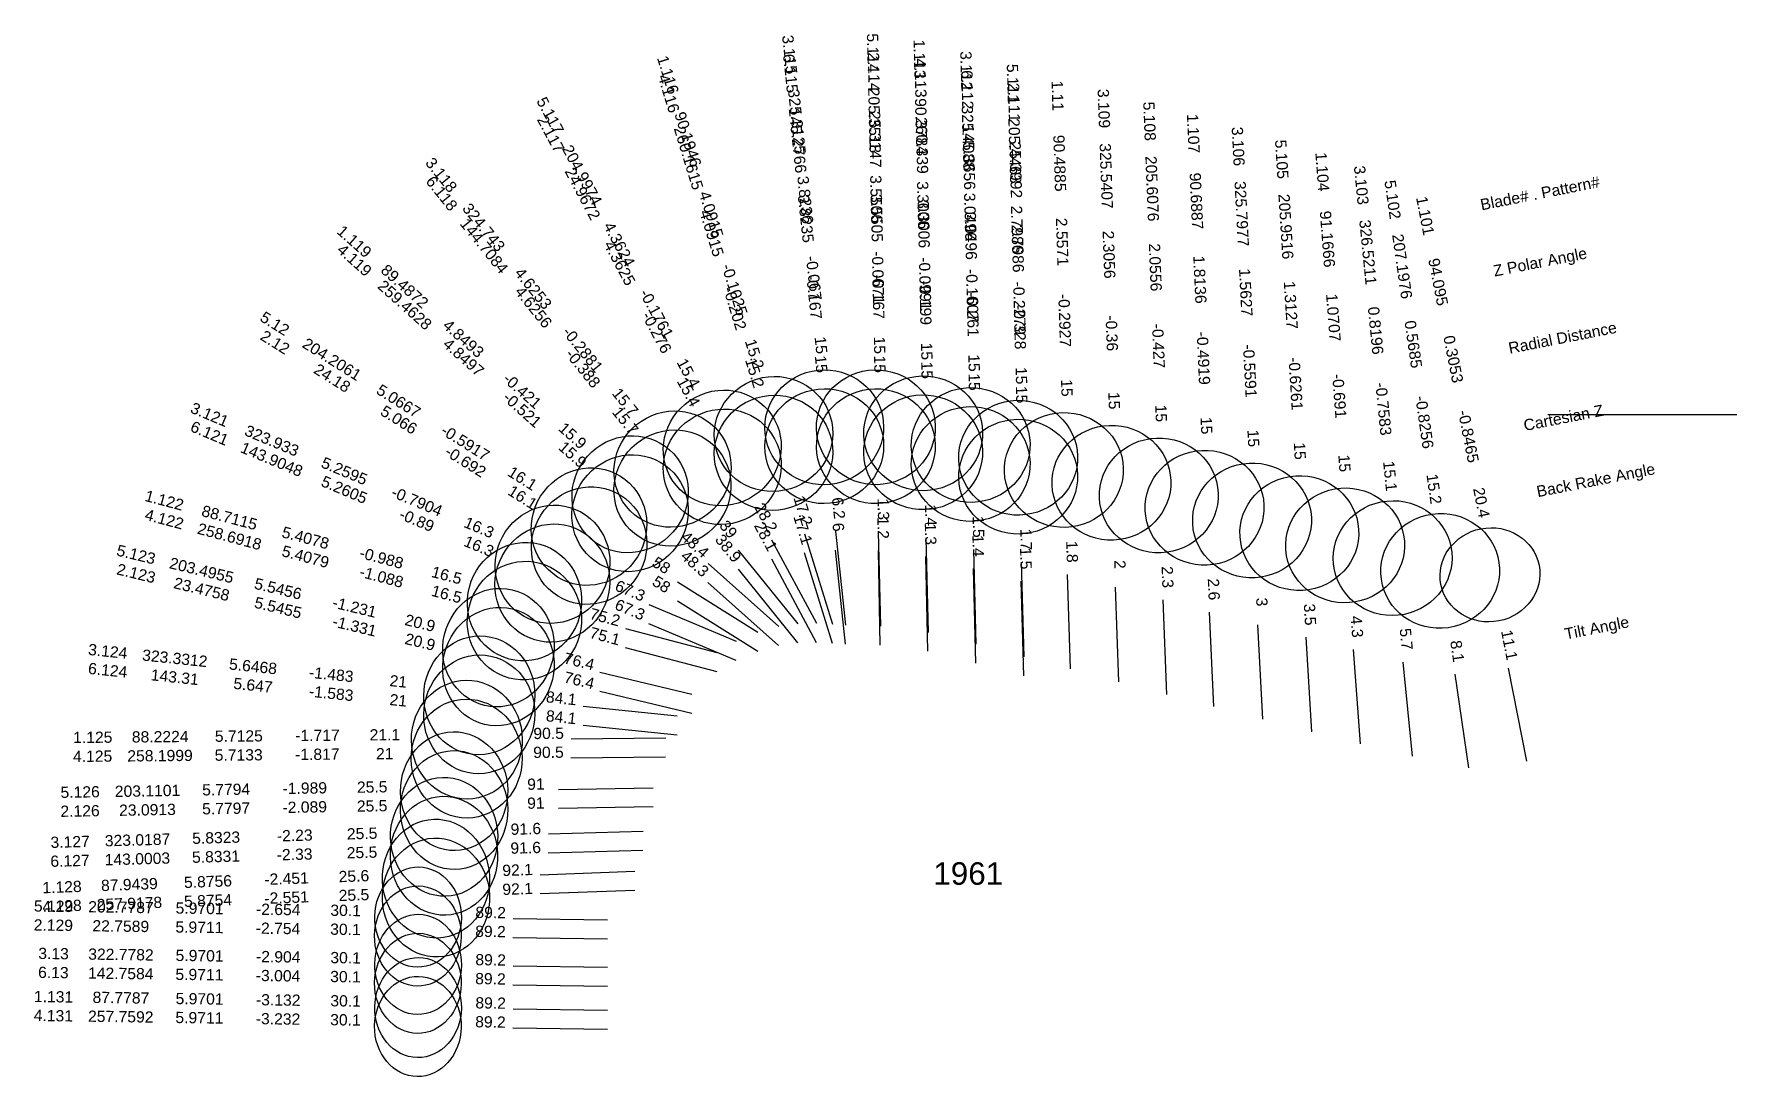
# Model space of a CAD drawing. Header units: inches. Extents: x 28 to 37, y 14.5 to 20.01.
import ezdxf
from ezdxf.enums import TextEntityAlignment as Align

# ---------------------------------------------------------------- set-up
doc = ezdxf.new("R2010")
doc.units = ezdxf.units.IN
doc.header["$MEASUREMENT"] = 0
for name, color, linetype, true_color in [('Blade_1', 30, 'Continuous', 0xff7f00), ('Blade_2', 7, 'Continuous', 0xcccc00), ('Blade_3', 7, 'Continuous', 0x00cc00), ('Blade_4', 7, 'Continuous', 0x00cccc), ('Blade_5', 7, 'Continuous', 0x0066cc), ('Blade_6', 190, 'Continuous', 0x7f00ff)]:
    doc.layers.add(name, color=color, linetype=linetype, true_color=true_color)
doc.styles.get("Standard").update_dxf_attribs({"font": 'arial.ttf'})

msp = doc.modelspace()

# ---------------------------------------------------------------- linework, layer by layer
msp.add_line((36, 18), (37, 18))
at = {"layer": 'Blade_1'}
for p, q in [((32.0719, 17.3708), (32.2202, 16.8933)), ((32.713, 17.3496), (32.7253, 16.8497)), ((31.5629, 17.2126), (31.9366, 16.8804)), ((33.4604, 17.1561), (33.4763, 16.6563)), ((34.2111, 16.9572), (34.2335, 16.4577)), ((31.1253, 16.8708), (31.6087, 16.7427)), ((34.9711, 16.7591), (35.0089, 16.2605)), ((35.7914, 16.6609), (35.8876, 16.1702)), ((30.8389, 16.2878), (31.3389, 16.2921)), ((30.6755, 15.5696), (31.1752, 15.5883)), ((30.5319, 14.8608), (31.0318, 14.8536))]:
    msp.add_line(p, q, dxfattribs=at)
for centre, major_axis, ratio in [((31.9085, 17.8975), (0.2999, 0.0931), 0.964936), ((32.6994, 17.9009), (0.3139, 0.0077), 0.965905), ((33.4429, 17.7073), (0.3138, 0.01), 0.965891), ((31.1507, 17.579), (0.2086, 0.2347), 0.961721), ((34.1864, 17.5081), (0.3137, 0.0141), 0.965856), ((34.9293, 17.309), (0.3131, 0.0238), 0.965726), ((35.6947, 17.1535), (0.2596, 0.0509), 0.937294), ((30.5922, 17.012), (0.0804, 0.3035), 0.958972), ((30.2875, 16.283), (-0.0027, 0.314), 0.93326), ((30.1244, 15.549), (-0.0117, 0.3138), 0.902061), ((30.0299, 14.868), (0.0038, 0.2645), 0.865001)]:
    msp.add_ellipse(centre, major_axis=major_axis, ratio=ratio, dxfattribs=at)
at = {"layer": 'Blade_2'}
for p, q in [((32.4608, 17.2816), (32.471, 16.7817)), ((31.8976, 17.2377), (32.1333, 16.7967)), ((33.2158, 17.1207), (33.2288, 16.6209)), ((31.4014, 17.0154), (31.8252, 16.75)), ((30.9907, 16.5397), (31.4767, 16.4224)), ((30.7717, 15.9205), (31.2716, 15.9292)), ((30.5309, 15.2388), (31.0308, 15.2316))]:
    msp.add_line(p, q, dxfattribs=at)
for centre, major_axis, ratio in [((32.4495, 17.833), (0.3139, 0.0064), 0.965911), ((31.6375, 17.724), (0.2769, 0.1481), 0.963952), ((33.2014, 17.672), (0.3139, 0.0082), 0.965902), ((30.934, 17.308), (0.1666, 0.2661), 0.960812), ((30.4545, 16.669), (0.0736, 0.3052), 0.934083), ((30.2203, 15.911), (-0.0054, 0.314), 0.902601), ((30.0289, 15.246), (0.0038, 0.2645), 0.865174)]:
    msp.add_ellipse(centre, major_axis=major_axis, ratio=ratio, dxfattribs=at)
at = {"layer": 'Blade_3'}
for p, q in [((32.2356, 17.3847), (32.2892, 16.8876)), ((31.722, 17.2835), (32.0369, 16.8951)), ((32.9651, 17.288), (32.9784, 16.7882)), ((33.7138, 17.0888), (33.7314, 16.5892)), ((31.2493, 16.9967), (31.7105, 16.8037)), ((34.466, 16.8901), (34.4919, 16.3908)), ((35.2348, 16.6929), (35.2841, 16.1953)), ((30.9018, 16.4603), (31.3991, 16.4089)), ((30.719, 15.7857), (31.2188, 15.7999)), ((30.5319, 15.0888), (31.0318, 15.0816))]:
    msp.add_line(p, q, dxfattribs=at)
for centre, major_axis, ratio in [((32.1764, 17.933), (0.3122, 0.0337), 0.965706), ((32.9504, 17.8393), (0.3139, 0.0084), 0.965901), ((31.3747, 17.7119), (0.2439, 0.1978), 0.962739), ((33.6944, 17.64), (0.3138, 0.0111), 0.965883), ((34.4373, 17.4409), (0.3136, 0.0163), 0.965832), ((30.7405, 17.2096), (0.1212, 0.2897), 0.959776), ((35.1804, 17.2417), (0.3125, 0.031), 0.965585), ((30.3532, 16.517), (0.0323, 0.3123), 0.933607), ((30.1677, 15.77), (-0.0089, 0.3139), 0.90224), ((30.0299, 15.096), (0.0038, 0.2645), 0.865004)]:
    msp.add_ellipse(centre, major_axis=major_axis, ratio=ratio, dxfattribs=at)
at = {"layer": 'Blade_4'}
for p, q in [((32.0709, 17.271), (32.2181, 16.7931)), ((32.7116, 17.2496), (32.7226, 16.7498)), ((31.5621, 17.1122), (31.9354, 16.7796)), ((31.1251, 16.7706), (31.6084, 16.6424)), ((30.8381, 16.1878), (31.3381, 16.1921)), ((30.6757, 15.4697), (31.1754, 15.4884)), ((30.5309, 14.7608), (31.0308, 14.7536))]:
    msp.add_line(p, q, dxfattribs=at)
for centre, major_axis, ratio in [((31.9085, 17.798), (0.3001, 0.0925), 0.96498), ((32.6994, 17.801), (0.3139, 0.0069), 0.965909), ((31.1503, 17.479), (0.2089, 0.2345), 0.961808), ((30.5921, 16.912), (0.0805, 0.3035), 0.959066), ((30.2867, 16.183), (-0.0027, 0.314), 0.933401), ((30.1246, 15.449), (-0.0118, 0.3138), 0.902258), ((30.0289, 14.768), (0.0038, 0.2645), 0.865171)]:
    msp.add_ellipse(centre, major_axis=major_axis, ratio=ratio, dxfattribs=at)
at = {"layer": 'Blade_5'}
for p, q in [((32.4621, 17.3815), (32.4735, 16.8817)), ((31.8985, 17.338), (32.135, 16.8975)), ((33.2175, 17.2208), (33.232, 16.721)), ((31.401, 17.116), (31.825, 16.8511)), ((33.9662, 17.0219), (33.986, 16.5223)), ((34.7214, 16.8235), (34.7524, 16.3244)), ((30.9905, 16.6398), (31.4766, 16.5226)), ((35.5096, 16.6285), (35.5805, 16.1335)), ((30.772, 16.0205), (31.2719, 16.0292)), ((30.5319, 15.3388), (31.0318, 15.3316))]:
    msp.add_line(p, q, dxfattribs=at)
for centre, major_axis, ratio in [((32.4494, 17.9329), (0.3139, 0.0072), 0.965908), ((31.6376, 17.8239), (0.2767, 0.1485), 0.963885), ((33.2014, 17.7721), (0.3139, 0.0091), 0.965897), ((33.9444, 17.573), (0.3138, 0.0124), 0.965872), ((30.9333, 17.4083), (0.1664, 0.2663), 0.960705), ((34.6873, 17.3739), (0.3134, 0.0194), 0.965793), ((35.4315, 17.1744), (0.3108, 0.0445), 0.965215), ((30.4544, 16.769), (0.0736, 0.3053), 0.933964), ((30.2206, 16.011), (-0.0054, 0.314), 0.90246), ((30.0299, 15.346), (0.0038, 0.2645), 0.865001)]:
    msp.add_ellipse(centre, major_axis=major_axis, ratio=ratio, dxfattribs=at)
at = {"layer": 'Blade_6'}
for p, q in [((32.2343, 17.2845), (32.2867, 16.7873)), ((31.7211, 17.183), (32.0353, 16.7941)), ((32.9636, 17.1877), (32.9755, 16.6878)), ((31.2482, 16.8968), (31.7093, 16.7035)), ((30.9016, 16.3602), (31.399, 16.3088)), ((30.7182, 15.6857), (31.218, 15.7)), ((30.5309, 14.9888), (31.0308, 14.9816))]:
    msp.add_line(p, q, dxfattribs=at)
for centre, major_axis, ratio in [((32.1765, 17.833), (0.3123, 0.0329), 0.965723), ((32.9504, 17.739), (0.3139, 0.0075), 0.965906), ((31.3744, 17.612), (0.2442, 0.1973), 0.962842), ((30.7395, 17.11), (0.1214, 0.2896), 0.959903), ((30.353, 16.417), (0.0323, 0.3123), 0.933739), ((30.1669, 15.67), (-0.0089, 0.3139), 0.902379), ((30.0289, 14.996), (0.0038, 0.2645), 0.865178)]:
    msp.add_ellipse(centre, major_axis=major_axis, ratio=ratio, dxfattribs=at)

# ---------------------------------------------------------------- texts
for s, height, p in [('Blade# . Pattern#', 0.059375, (35.6446, 19.1074)), ('Z Polar Angle', 0.059375, (35.7132, 18.7578)), ('Radial Distance', 0.059375, (35.7932, 18.35)), ('Cartesian Z', 0.059375, (35.8732, 17.9421)), ('Back Rake Angle', 0.059375, (35.9418, 17.5925)), ('Tilt Angle', 0.05937, (36.0894, 16.8404))]:
    msp.add_text(s, height=height, rotation=11.10029).set_placement(p, align=Align.MIDDLE_LEFT)
msp.add_text('1961', height=0.11875).set_placement((32.9375, 15.576), align=Align.MIDDLE_CENTER)
at = {"layer": 'Blade_1'}
for s, rotation, p in [('1.116', 287.24223, (31.3226, 19.7852)), ('1.113', 271.41205, (32.6507, 19.8768)), ('1.11', 271.82236, (33.3801, 19.6828)), ('90.3784', 271.41205, (32.6595, 19.5207)), ('90.1946', 287.24223, (31.4282, 19.4449)), ('1.107', 272.56854, (34.0978, 19.4826)), ('90.4885', 271.82236, (33.3914, 19.3267)), ('1.104', 274.34526, (34.7795, 19.2798)), ('90.6887', 272.56854, (34.1138, 19.1267)), ('4.0915', 287.24223, (31.5514, 19.048)), ('3.3006', 271.41205, (32.6697, 19.1052)), ('1.101', 281.10029, (35.3237, 19.0444)), ('1.119', 318.36285, (29.6735, 18.8922)), ('2.5571', 271.82236, (33.4046, 18.9113)), ('91.1666', 274.34526, (34.8065, 18.9246)), ('-0.0991', 271.41205, (32.68, 18.6897)), ('1.8136', 272.56854, (34.1324, 18.7115)), ('94.095', 281.10029, (35.3923, 18.6949)), ('89.4872', 318.36285, (29.9398, 18.6555)), ('-0.1025', 287.24223, (31.6746, 18.651)), ('-0.2927', 271.82236, (33.4178, 18.4959)), ('1.0707', 274.34526, (34.838, 18.5102)), ('4.8493', 318.36285, (30.2504, 18.3794)), ('15.2', 287.24223, (31.7802, 18.3108)), ('15', 271.41205, (32.6888, 18.3335)), ('-0.4919', 272.56854, (34.151, 18.2963)), ('0.3053', 281.10029, (35.4723, 18.287)), ('-0.421', 318.36285, (30.561, 18.1032)), ('15', 271.82236, (33.4291, 18.1398)), ('-0.691', 274.34526, (34.8695, 18.0957)), ('-0.8465', 281.10029, (35.5523, 17.8792)), ('15.9', 318.36285, (30.8273, 17.8665)), ('15', 272.56854, (34.167, 17.9404)), ('15', 274.34526, (34.8965, 17.7405)), ('1.122', 345.16063, (28.6817, 17.5182)), ('17.2', 287.24223, (32.0367, 17.4842)), ('20.4', 281.10029, (35.6209, 17.5296)), ('88.7115', 345.16063, (29.026, 17.427)), ('1.4', 271.41205, (32.7101, 17.4683)), ('5.4078', 345.16063, (29.4278, 17.3205)), ('48.4', 318.36285, (31.4741, 17.2915)), ('-0.988', 345.16063, (29.8295, 17.2141)), ('1.8', 271.82236, (33.4567, 17.2748)), ('16.5', 345.16063, (30.1739, 17.1228)), ('2.6', 272.56854, (34.2058, 17.0758)), ('75.2', 345.16063, (31.0105, 16.9012)), ('4.3', 274.34526, (34.9621, 16.8775)), ('11.1', 281.10029, (35.7685, 16.7774)), ('1.125', 0.4955, (28.311, 16.2659)), ('88.2224', 0.4955, (28.6673, 16.269)), ('5.7125', 0.4955, (29.0829, 16.2726)), ('-1.717', 0.4955, (29.4985, 16.2762)), ('21.1', 0.4955, (29.8547, 16.2793)), ('90.5', 0.4955, (30.7202, 16.2867)), ('-2.451', 2.14398, (29.336, 15.5195)), ('25.6', 2.14398, (29.692, 15.5328)), ('92.1', 2.14398, (30.5569, 15.5652)), ('1.128', 2.14398, (28.1493, 15.4751)), ('87.9439', 2.14398, (28.5053, 15.4884)), ('5.8756', 2.14398, (28.9206, 15.5039)), ('1.131', 359.17601, (28.1031, 14.8957)), ('87.7787', 359.17601, (28.4593, 14.8906)), ('5.9701', 359.17601, (28.8749, 14.8846)), ('-3.132', 359.17601, (29.2905, 14.8786)), ('30.1', 359.17601, (29.6467, 14.8735)), ('89.2', 359.17601, (30.4131, 14.8625))]:
    msp.add_text(s, height=0.05937, rotation=rotation, dxfattribs=at).set_placement(p, align=Align.CENTER)
at = {"layer": 'Blade_2'}
for s, rotation, p in [('2.114', 271.17421, (32.409, 19.8091)), ('2.111', 271.4896, (33.1501, 19.6478)), ('2.117', 298.1331, (30.7055, 19.467)), ('25.3147', 271.17421, (32.4163, 19.4529)), ('25.3992', 271.4896, (33.1593, 19.2917)), ('24.9672', 298.1331, (30.8735, 19.1528)), ('3.5505', 271.17421, (32.4248, 19.0374)), ('2.7986', 271.4896, (33.1701, 18.8762)), ('4.3625', 298.1331, (31.0695, 18.7863)), ('-0.167', 271.17421, (32.4333, 18.6218)), ('-0.328', 271.4896, (33.1809, 18.4607)), ('-0.276', 298.1331, (31.2655, 18.4198)), ('2.12', 327.952, (29.2587, 18.3568)), ('15', 271.17421, (32.4406, 18.2657)), ('24.18', 327.952, (29.5607, 18.1678)), ('15.4', 298.1331, (31.4335, 18.1056)), ('15', 271.4896, (33.1902, 18.1046)), ('5.066', 327.952, (29.9129, 17.9472)), ('-0.692', 327.952, (30.2652, 17.7267)), ('16.1', 327.952, (30.5672, 17.5376)), ('28.1', 298.1331, (31.8416, 17.3424)), ('1.2', 271.17421, (32.4583, 17.4003)), ('1.5', 271.4896, (33.2127, 17.2394)), ('2.123', 346.43559, (28.5332, 17.1326)), ('23.4758', 346.43559, (28.8795, 17.049)), ('58', 327.952, (31.3008, 17.0784)), ('5.5455', 346.43559, (29.2835, 16.9515)), ('-1.331', 346.43559, (29.6876, 16.8541)), ('20.9', 346.43559, (30.0339, 16.7705)), ('76.4', 346.43559, (30.8752, 16.5675)), ('2.126', 0.9905, (28.2441, 15.8768)), ('23.0913', 0.9905, (28.6003, 15.883)), ('5.7797', 0.9905, (29.0159, 15.8902)), ('-2.089', 0.9905, (29.4314, 15.8974)), ('25.5', 0.9905, (29.7876, 15.9035)), ('91', 0.9905, (30.653, 15.9185)), ('2.129', 359.17552, (28.1021, 15.2737)), ('22.7589', 359.17552, (28.4584, 15.2686)), ('5.9711', 359.17552, (28.8739, 15.2626)), ('-2.754', 359.17552, (29.2895, 15.2566)), ('30.1', 359.17552, (29.6457, 15.2515)), ('89.2', 359.17552, (30.4122, 15.2405))]:
    msp.add_text(s, height=0.05937, rotation=rotation, dxfattribs=at).set_placement(p, align=Align.CENTER)
at = {"layer": 'Blade_3'}
for s, height, rotation, p in [('3.115', 0.05937, 276.15367, (31.9646, 19.8981)), ('3.112', 0.05937, 271.52516, (32.8978, 19.8151)), ('325.3125', 0.05937, 276.15367, (32.0028, 19.5439)), ('3.109', 0.05937, 272.01695, (33.6248, 19.6153)), ('325.4088', 0.05937, 271.52516, (32.9073, 19.459)), ('3.106', 0.05937, 272.97445, (34.3348, 19.4147)), ('3.118', 0.05937, 309.03508, (30.1299, 19.2472)), ('325.5407', 0.05937, 272.01695, (33.6374, 19.2592)), ('3.103', 0.05937, 275.65779, (34.9856, 19.2086)), ('3.8236', 0.05937, 276.15367, (32.0473, 19.1307)), ('325.7977', 0.05937, 272.97445, (34.3533, 19.059)), ('324.743', 0.05937, 309.03508, (30.3542, 18.9704)), ('3.0496', 0.05937, 271.52516, (32.9184, 19.0435)), ('326.5211', 0.05937, 275.65779, (35.0207, 18.8541)), ('2.3056', 0.05937, 272.01695, (33.652, 18.8439)), ('-0.067', 0.05937, 276.15367, (32.0919, 18.7175)), ('4.6253', 0.05937, 309.03508, (30.616, 18.6476)), ('-0.1607', 0.05937, 271.52516, (32.9294, 18.628)), ('1.5627', 0.05937, 272.97445, (34.3748, 18.6439)), ('0.8196', 0.05937, 275.65779, (35.0616, 18.4405)), ('-0.36', 0.05937, 272.01695, (33.6666, 18.4285)), ('-0.2881', 0.05937, 309.03508, (30.8777, 18.3248)), ('15', 0.05937, 276.15367, (32.1301, 18.3633)), ('-0.5591', 0.05937, 272.97445, (34.3964, 18.2288)), ('15', 0.05937, 271.52516, (32.9389, 18.2719)), ('15.7', 0.05937, 309.03508, (31.1021, 18.048)), ('15', 0.05937, 272.01695, (33.6792, 18.0725)), ('-0.7583', 0.05937, 275.65779, (35.1026, 18.0269)), ('3.121', 0.05937, 337.29583, (28.9171, 17.9725)), ('323.933', 0.05937, 337.29583, (29.2458, 17.835)), ('15', 0.05937, 272.97445, (34.4149, 17.8731)), ('5.2595', 0.05937, 337.29583, (29.6292, 17.6746)), ('15.1', 0.05937, 275.65779, (35.1377, 17.6723)), ('-0.7904', 0.05937, 337.29583, (30.0126, 17.5141)), ('6.2', 0.05937, 276.15367, (32.2228, 17.5027)), ('16.3', 0.05937, 337.29583, (30.3413, 17.3766)), ('39', 0.05937, 309.03508, (31.6472, 17.3758)), ('1.5', 0.05937, 271.52516, (32.9619, 17.4067)), ('2', 0.0594, 272.01695, (33.7096, 17.2075)), ('67.3', 0.05937, 337.29583, (31.1397, 17.0426)), ('3', 0.0594, 272.97445, (34.4598, 17.0087)), ('5.7', 0.05937, 275.65779, (35.2231, 16.8111)), ('3.124', 0.05937, 354.09847, (28.3872, 16.7202)), ('323.3312', 0.05937, 354.09847, (28.7415, 16.6836)), ('5.6468', 0.05937, 354.09847, (29.155, 16.6409)), ('-1.483', 0.05937, 354.09847, (29.5684, 16.5981)), ('21', 0.05937, 354.09847, (29.9227, 16.5615)), ('84.1', 0.05937, 354.09847, (30.7837, 16.4725)), ('91.6', 0.05937, 1.63152, (30.6003, 15.7823)), ('3.127', 0.05937, 1.63152, (28.192, 15.7137)), ('323.0187', 0.05937, 1.63152, (28.5481, 15.7239)), ('5.8323', 0.05937, 1.63152, (28.9636, 15.7357)), ('-2.23', 0.05937, 1.63152, (29.379, 15.7475)), ('25.5', 0.05937, 1.63152, (29.7351, 15.7577)), ('3.13', 0.05937, 359.176, (28.1031, 15.1237)), ('322.7782', 0.05937, 359.176, (28.4593, 15.1186)), ('5.9701', 0.05937, 359.176, (28.8749, 15.1126)), ('-2.904', 0.05937, 359.176, (29.2905, 15.1066)), ('30.1', 0.05937, 359.176, (29.6467, 15.1015)), ('89.2', 0.05937, 359.176, (30.4131, 15.0905))]:
    msp.add_text(s, height=height, rotation=rotation, dxfattribs=at).set_placement(p, align=Align.CENTER)
at = {"layer": 'Blade_4'}
for s, rotation, p in [('4.113', 271.26513, (32.6558, 19.777)), ('4.116', 287.12568, (31.3265, 19.6869)), ('260.339', 271.26513, (32.6637, 19.4209)), ('260.1615', 287.12568, (31.4314, 19.3464)), ('3.3006', 271.26513, (32.6728, 19.0053)), ('4.0915', 287.12568, (31.5537, 18.9492)), ('4.119', 318.30589, (29.6744, 18.7937)), ('259.4628', 318.30589, (29.9404, 18.5567)), ('-0.202', 287.12568, (31.6761, 18.552)), ('-0.199', 271.26513, (32.682, 18.5898)), ('4.8497', 318.30589, (30.2508, 18.2803)), ('15.2', 287.12568, (31.781, 18.2116)), ('15', 271.26513, (32.6899, 18.2336)), ('-0.521', 318.30589, (30.5611, 18.0038)), ('15.9', 318.30589, (30.8271, 17.7668)), ('4.122', 345.14348, (28.6816, 17.4188)), ('17.1', 287.12568, (32.0359, 17.3844)), ('258.6918', 345.14348, (29.026, 17.3274)), ('1.3', 271.26513, (32.709, 17.3684)), ('5.4079', 345.14348, (29.4277, 17.2209)), ('-1.088', 345.14348, (29.8294, 17.1143)), ('48.3', 318.30589, (31.4734, 17.1912)), ('16.5', 345.14348, (30.1738, 17.023)), ('75.1', 345.14348, (31.0104, 16.801)), ('4.125', 0.496, (28.3102, 16.1659)), ('258.1999', 0.496, (28.6665, 16.169)), ('5.7133', 0.496, (29.0821, 16.1726)), ('-1.817', 0.496, (29.4977, 16.1762)), ('21', 0.496, (29.8539, 16.1793)), ('90.5', 0.496, (30.7194, 16.1867)), ('-2.551', 2.14602, (29.3362, 15.4195)), ('25.5', 2.14602, (29.6922, 15.4328)), ('92.1', 2.14602, (30.5571, 15.4652)), ('4.128', 2.14602, (28.1495, 15.375)), ('257.9178', 2.14602, (28.5055, 15.3883)), ('5.8754', 2.14602, (28.9208, 15.4039)), ('4.131', 359.17553, (28.1021, 14.7957)), ('257.7592', 359.17553, (28.4583, 14.7906)), ('5.9711', 359.17553, (28.8739, 14.7846)), ('-3.232', 359.17553, (29.2895, 14.7786)), ('30.1', 359.17553, (29.6457, 14.7735)), ('89.2', 359.17553, (30.4121, 14.7625))]:
    msp.add_text(s, height=0.05937, rotation=rotation, dxfattribs=at).set_placement(p, align=Align.CENTER)
at = {"layer": 'Blade_5'}
for s, rotation, p in [('5.114', 271.31266, (32.4042, 19.9089)), ('5.111', 271.66519, (33.144, 19.7478)), ('205.3518', 271.31266, (32.4123, 19.5527)), ('5.117', 298.22952, (30.7027, 19.5653)), ('5.108', 272.26651, (33.8662, 19.548)), ('205.4463', 271.66519, (33.1543, 19.3917)), ('5.105', 273.5466, (34.5651, 19.3466)), ('204.9974', 298.22952, (30.8712, 19.2514)), ('205.6076', 272.26651, (33.8803, 19.192)), ('3.5506', 271.31266, (32.4218, 19.1372)), ('5.102', 278.1442, (35.1515, 19.131)), ('2.7986', 271.66519, (33.1664, 18.9762)), ('205.9516', 273.5466, (34.5871, 18.991)), ('4.3624', 298.22952, (31.0678, 18.8852)), ('2.0556', 272.26651, (33.8968, 18.7767)), ('207.1976', 278.1442, (35.202, 18.7783)), ('-0.0671', 271.31266, (32.4314, 18.7217)), ('-0.1761', 298.22952, (31.2644, 18.5191)), ('-0.2279', 271.66519, (33.1785, 18.5608)), ('1.3127', 273.5466, (34.6128, 18.5762)), ('5.12', 327.99997, (29.2572, 18.4557)), ('-0.427', 272.26651, (33.9132, 18.3614)), ('0.5685', 278.1442, (35.2608, 18.3669)), ('204.2061', 327.99997, (29.5593, 18.2669)), ('15', 271.31266, (32.4395, 18.3655)), ('15.4', 298.22952, (31.4329, 18.2052)), ('-0.6261', 273.5466, (34.6385, 18.1614)), ('15', 271.66519, (33.1889, 18.2047)), ('5.0667', 327.99997, (29.9117, 18.0467)), ('-0.8256', 278.1442, (35.3197, 17.9554)), ('15', 272.26651, (33.9273, 18.0054)), ('-0.5917', 327.99997, (30.2642, 17.8264)), ('15', 273.5466, (34.6606, 17.8058)), ('16.1', 327.99997, (30.5663, 17.6376)), ('15.2', 278.1442, (35.3702, 17.6028)), ('1.3', 271.31266, (32.4594, 17.5003)), ('28.2', 298.22952, (31.8423, 17.4426)), ('1.7', 271.66519, (33.214, 17.3395)), ('5.123', 346.44765, (28.5329, 17.2322)), ('203.4955', 346.44765, (28.8793, 17.1487)), ('58', 327.99997, (31.3003, 17.179)), ('2.3', 272.26651, (33.9615, 17.1406)), ('5.5456', 346.44765, (29.2833, 17.0513)), ('-1.231', 346.44765, (29.6874, 16.9539)), ('20.9', 346.44765, (30.0337, 16.8704)), ('3.5', 273.5466, (34.7141, 16.942)), ('76.4', 346.44765, (30.8751, 16.6676)), ('8.1', 278.1442, (35.4928, 16.746)), ('5.126', 0.98982, (28.2444, 15.9769)), ('203.1101', 0.98982, (28.6006, 15.983)), ('5.7794', 0.98982, (29.0161, 15.9902)), ('-1.989', 0.98982, (29.4317, 15.9974)), ('25.5', 0.98982, (29.7879, 16.0035)), ('91', 0.98982, (30.6533, 16.0185)), ('5.129', 359.17601, (28.1031, 15.3737)), ('202.7787', 359.17601, (28.4593, 15.3686)), ('5.9701', 359.17601, (28.8749, 15.3626)), ('-2.654', 359.17601, (29.2905, 15.3566)), ('30.1', 359.17601, (29.6467, 15.3515)), ('89.2', 359.17601, (30.4131, 15.3405))]:
    msp.add_text(s, height=0.05937, rotation=rotation, dxfattribs=at).set_placement(p, align=Align.CENTER)
at = {"layer": 'Blade_6'}
for s, height, rotation, p in [('6.115', 0.05937, 276.02064, (31.9691, 19.7986)), ('6.112', 0.05937, 271.364, (32.9034, 19.7149)), ('145.2766', 0.05937, 276.02064, (32.0065, 19.4443)), ('145.3656', 0.05937, 271.364, (32.9119, 19.3588)), ('6.118', 0.05937, 308.93907, (30.1322, 19.1494)), ('3.8235', 0.05937, 276.02064, (32.0501, 19.031)), ('144.7084', 0.05937, 308.93907, (30.3561, 18.8723)), ('3.0496', 0.05937, 271.364, (32.9218, 18.9433)), ('-0.167', 0.05937, 276.02064, (32.0937, 18.6176)), ('4.6256', 0.05937, 308.93907, (30.6173, 18.549)), ('-0.261', 0.05937, 271.364, (32.9317, 18.5278)), ('-0.388', 0.05937, 308.93907, (30.8786, 18.2257)), ('15', 0.05937, 276.02064, (32.1311, 18.2634)), ('15', 0.05937, 271.364, (32.9401, 18.1716)), ('15.7', 0.05937, 308.93907, (31.1025, 17.9486)), ('6.121', 0.05937, 337.25866, (28.9167, 17.8741)), ('143.9048', 0.05937, 337.25866, (29.2452, 17.7363)), ('5.2605', 0.05937, 337.25866, (29.6286, 17.5757)), ('-0.89', 0.05937, 337.25866, (30.0119, 17.415)), ('6', 0.0594, 276.02064, (32.2218, 17.4026)), ('16.3', 0.05937, 337.25866, (30.3404, 17.2773)), ('38.9', 0.05937, 308.93907, (31.6464, 17.2754)), ('1.4', 0.05937, 271.364, (32.9607, 17.3064)), ('67.3', 0.05937, 337.25866, (31.1386, 16.9427)), ('6.124', 0.05937, 354.09277, (28.387, 16.6204)), ('143.31', 0.05937, 354.09277, (28.7414, 16.5838)), ('5.647', 0.05937, 354.09277, (29.1548, 16.541)), ('-1.583', 0.05937, 354.09277, (29.5682, 16.4982)), ('21', 0.05937, 354.09277, (29.9226, 16.4615)), ('84.1', 0.05937, 354.09277, (30.7835, 16.3725)), ('6.127', 0.05937, 1.63262, (28.1912, 15.6137)), ('143.0003', 0.05937, 1.63262, (28.5474, 15.6238)), ('5.8331', 0.05937, 1.63262, (28.9628, 15.6357)), ('-2.33', 0.05937, 1.63262, (29.3783, 15.6475)), ('25.5', 0.05937, 1.63262, (29.7344, 15.6577)), ('91.6', 0.05937, 1.63262, (30.5995, 15.6823)), ('6.13', 0.05937, 359.17551, (28.1021, 15.0237)), ('142.7584', 0.05937, 359.17551, (28.4583, 15.0186)), ('5.9711', 0.05937, 359.17551, (28.8739, 15.0126)), ('-3.004', 0.05937, 359.17551, (29.2895, 15.0066)), ('30.1', 0.05937, 359.17551, (29.6457, 15.0015)), ('89.2', 0.05937, 359.17551, (30.4121, 14.9905))]:
    msp.add_text(s, height=height, rotation=rotation, dxfattribs=at).set_placement(p, align=Align.CENTER)

doc.saveas('drawing.dxf')
